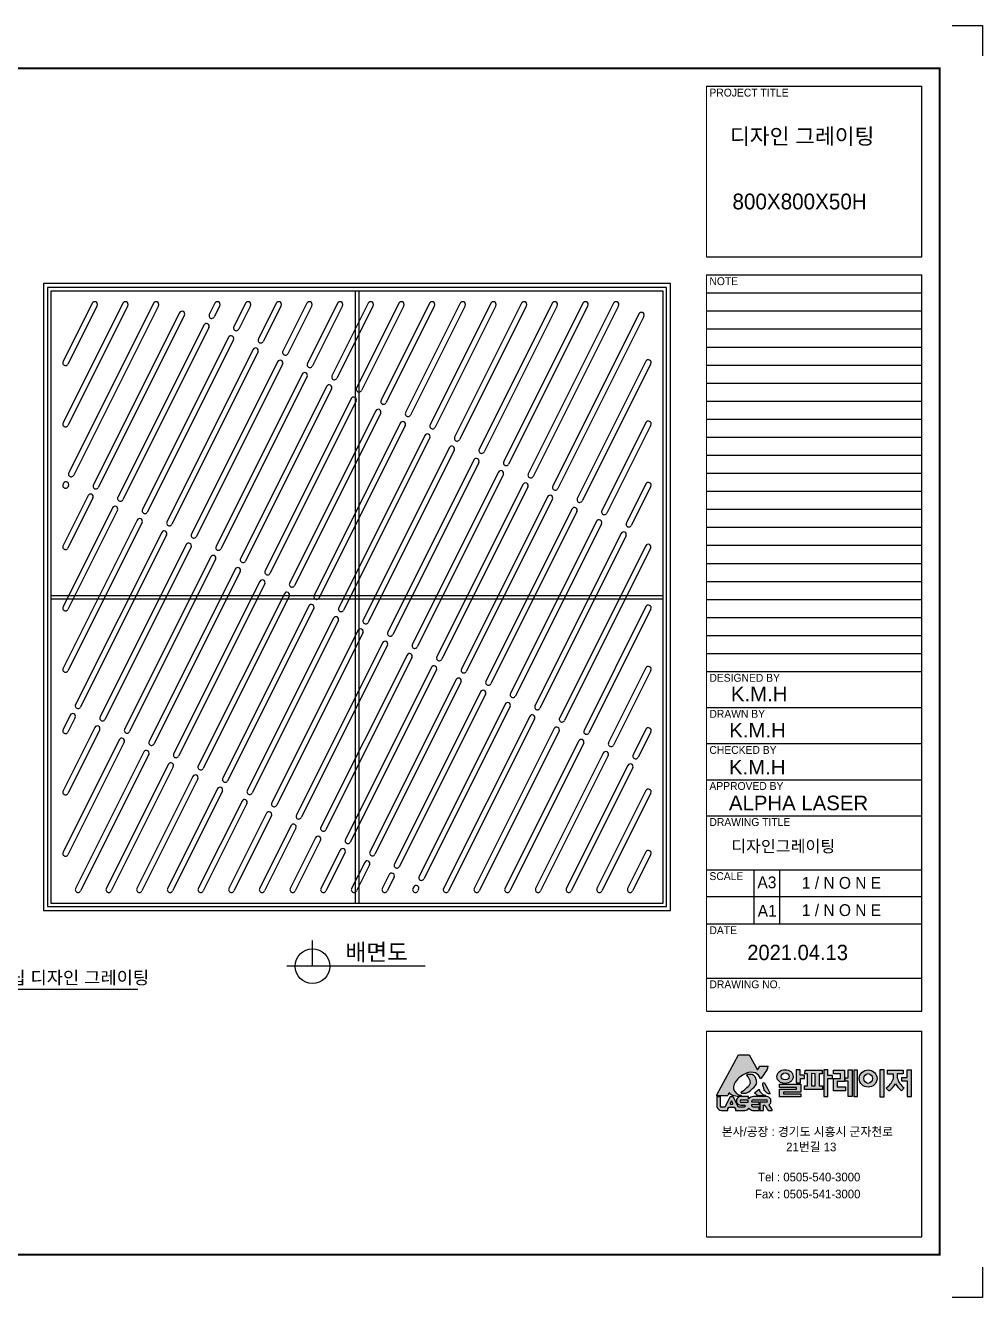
# Model space of a CAD drawing. Header units: millimetres. Extents: x 3004 to 7901, y -2029 to -406.
# Drawn here: x 4079 to 5300, y -2029 to -406 of the extents above; entities that cross this region are included whole.
import ezdxf
from ezdxf.enums import TextEntityAlignment as Align

# ---------------------------------------------------------------- set-up
doc = ezdxf.new("R2010")
doc.units = ezdxf.units.MM
for name, color, linetype in [('LAYOUT', 7, 'Continuous'), ('TEXT', 7, 'Continuous'), ('압연강', 40, 'Continuous')]:
    doc.layers.add(name, color=color, linetype=linetype)
doc.styles.add('H', font='')
doc.styles.get("Standard").update_dxf_attribs({"font": 'arial.ttf'})
doc.styles.get('H').set_extended_font_data('Dotum')

msp = doc.modelspace()

# ---------------------------------------------------------------- hatches: boundary and pattern name
h = msp.add_hatch(color=256)
h.dxf.hatch_style = 1
h.set_gradient(color1=(255, 0, 0), color2=(255, 159, 127), tint=1)
h.paths.add_polyline_path([(4961.116, -1770.699), (4961.06, -1771.802), (4974.379, -1771.802, 0.21428371), (4976.303, -1768.746, -0.65582827), (4977.219, -1768.492, 0.18566975), (4985.133, -1772.088, 0.14885116), (4991.969, -1772.107, 0.40417411), (4992.167, -1771.359, -0.31673285), (4982.329, -1763.609, -0.22153353), (4986.313, -1751.8, -0.10506606), (4998.611, -1743.231, -0.18522871), (5010.088, -1742.853, -0.19606385), (5016.583, -1750.036, 0.14159657), (5026.631, -1734.222), (5015.198, -1734.104), (5014.962, -1735.64), (5014.095, -1737.058), (5012.754, -1738.83), (5002.388, -1719.602), (4988.5, -1719.487)])
h.paths.add_polyline_path([(4999.4, -1761.3, -0.08302958), (4991.741, -1767.334, 0.23003429), (4992.527, -1768.467, 0.02120436), (4998.221, -1768.405, 0.13784813), (5004.717, -1764.505, 0.05763819), (5011.681, -1756.869, 0.06043638), (5011.606, -1752.449, 0.2375005), (5005.903, -1744.693), (4999.238, -1744.693), (4999.238, -1745.672, -0.12118266), (5004.103, -1755.568, -0.13516742)], flags=17)
h.paths.add_polyline_path([(5015.909, -1766.376), (5014.797, -1763.363), (5009.057, -1768.008, 0.04437814), (5014.122, -1772.065), (5022.829, -1771.714), (5022.829, -1771.363), (5019.764, -1770.376)], flags=17)
h.paths.add_polyline_path([(5021.396, -1764.174), (5022.294, -1765.658), (5025.141, -1768.564), (5026.846, -1769.24), (5028.787, -1769.24), (5028.766, -1768.511), (5025.672, -1762.721), (5021.44, -1754.9), (5019.585, -1755.903), (5019.585, -1758.601), (5020.901, -1762.21)])
h.paths.add_polyline_path([(4967.053, -1786.354, -0.41915539), (4965.297, -1784.747), (4965.297, -1772.902), (4961.037, -1772.902), (4961.037, -1786.558, 0.25445661), (4966.708, -1790.779), (4974.943, -1790.779), (4974.943, -1788.652), (4976.168, -1786.422), (4983.054, -1786.422), (4984.635, -1788.589), (4984.635, -1790.779), (4996.781, -1790.779, 0.1904791), (5001.742, -1787.831, 0.14773497), (5006.642, -1790.565), (5014.915, -1790.565), (5014.915, -1786.36), (5007.312, -1786.36, -0.05244857), (5005.448, -1785.038), (5005.448, -1783.069), (5014.788, -1783.069), (5014.788, -1779.876), (5005.417, -1779.876), (5005.417, -1778.456, -0.04476099), (5007.868, -1776.999), (5024.254, -1776.999, -0.64883607), (5024.602, -1780.178), (5015.694, -1780.178), (5015.694, -1790.689), (5020.467, -1790.689), (5020.467, -1783.869), (5022.1, -1783.869, 0.01692036), (5026.355, -1790.652), (5031.448, -1790.652), (5031.448, -1789.287, -0.02431798), (5027.364, -1783.981, 0.06490835), (5029.709, -1780.887), (5029.709, -1776.144, 0.2290019), (5024.43, -1772.712), (5007.903, -1772.712, 0.12700309), (5001.462, -1775.659), (5001.462, -1773.003), (4991.139, -1773.003, 0.22688985), (4985.996, -1776.655), (4985.996, -1780.557, 0.19348323), (4991.611, -1784.057), (4996.63, -1784.057, 0.03004557), (4997.596, -1785.092, 0.13671569), (4995.906, -1786.654), (4988.719, -1786.654), (4981.631, -1773.259), (4977.826, -1773.259), (4971.363, -1786.354)])
h.paths.add_polyline_path([(4977.99, -1782.757), (4977.99, -1781.399), (4979.583, -1778.24), (4981.518, -1781.565), (4981.518, -1782.757)], flags=16)
h.paths.add_polyline_path([(4992.059, -1776.994), (5000.695, -1776.97), (5000.322, -1780.501), (4992.376, -1780.501, -0.92495809)], flags=16)
edge = h.paths.add_edge_path()
edge.add_ellipse((5048.011, -1747.454), major_axis=(-10.333, -0.14), ratio=0.85059813, start_angle=0, end_angle=360)
edge = h.paths.add_edge_path(flags=16)
edge.add_ellipse((5048.151, -1747.275), major_axis=(-5.246, 0), ratio=0.84336764, start_angle=0, end_angle=360)
h.paths.add_polyline_path([(5068.185, -1757.053), (5041.046, -1757.053), (5040.876, -1761.239), (5062.441, -1761.239), (5062.441, -1763.409), (5040.951, -1763.409), (5040.951, -1773.159), (5068.107, -1773.159), (5068.107, -1769.319), (5046.17, -1769.319), (5046.17, -1767.241), (5068.185, -1767.241)])
h.paths.add_polyline_path([(5062.358, -1755.469), (5067.706, -1755.469), (5067.706, -1749.688), (5072.894, -1749.688), (5072.894, -1745.701), (5067.307, -1745.701), (5067.307, -1738.644), (5062.358, -1738.723)])
h.paths.add_polyline_path([(5076.614, -1743.961), (5076.614, -1759.414), (5072.66, -1759.414), (5072.66, -1763.962), (5095.584, -1763.962), (5095.584, -1759.454), (5091.47, -1759.454), (5091.47, -1743.954), (5095.424, -1743.954), (5095.424, -1739.406), (5073.459, -1739.406), (5073.219, -1743.961)])
h.paths.add_polyline_path([(5081.726, -1743.682), (5086.598, -1743.802), (5086.598, -1759.443), (5081.726, -1759.443)], flags=16)
h.paths.add_polyline_path([(5102.382, -1746.094), (5102.382, -1739.009), (5097.462, -1738.754), (5097.462, -1772.966), (5102.765, -1772.966), (5102.765, -1749.86), (5108.578, -1749.86), (5108.578, -1746.094)])
h.paths.add_polyline_path([(5114.493, -1753.511), (5123.882, -1753.511), (5123.882, -1739.379), (5109.618, -1739.379), (5109.658, -1743.938), (5118.847, -1743.938), (5118.847, -1749.938), (5109.857, -1749.938), (5109.857, -1765.466), (5125.24, -1765.466), (5125.24, -1760.716), (5114.493, -1760.716)])
h.paths.add_polyline_path([(5128.445, -1773.014), (5133.679, -1773.014), (5133.679, -1738.81), (5128.483, -1738.81), (5128.483, -1749.12), (5124.647, -1749.12), (5124.584, -1753.085), (5128.445, -1753.085)])
h.paths.add_polyline_path([(5135.655, -1773.053), (5140.387, -1773.053), (5140.387, -1739.064), (5135.655, -1739.064)])
edge = h.paths.add_edge_path()
edge.add_ellipse((5154.009, -1749.887), major_axis=(-11.318, 0), ratio=0.97440093, start_angle=0, end_angle=360)
edge = h.paths.add_edge_path(flags=16)
edge.add_ellipse((5154.049, -1749.887), major_axis=(0, -6.194), ratio=0.89757008, start_angle=0, end_angle=360)
h.paths.add_polyline_path([(5168.731, -1773.182), (5174.425, -1773.182), (5174.425, -1738.856), (5168.731, -1738.907)])
h.paths.add_polyline_path([(5188.997, -1756.775, 0.12138521), (5196.75, -1765.421), (5199.984, -1761.639, -0.19692761), (5191.242, -1748.847), (5191.242, -1743.975), (5198.52, -1743.975), (5198.52, -1739.355), (5178.382, -1739.355), (5178.382, -1743.875), (5185.716, -1743.875), (5185.716, -1750.771, -0.18109708), (5176.821, -1762.039), (5180.493, -1765.771, 0.10922561)])
h.paths.add_polyline_path([(5209.115, -1738.798), (5203.705, -1738.798), (5203.705, -1748.511), (5196.569, -1748.511), (5196.569, -1752.985), (5203.599, -1752.985), (5203.599, -1772.885), (5209.115, -1772.885)])

# ---------------------------------------------------------------- linework, layer by layer
for p, q in [((5261.329, -406.164), (5299.978, -406.164)), ((5299.978, -406.164), (5299.978, -444.813)), ((4947.841, -483.824), (5222.318, -483.824)), ((5222.318, -701.472), (5222.318, -483.824)), ((4947.841, -701.472), (5222.318, -701.472)), ((4947.841, -724.477), (5222.318, -724.477)), ((5222.318, -1663.837), (5222.318, -724.477)), ((4499.509, -745.112), (4499.509, -1526.112)), ((4504.009, -745.112), (4504.009, -1526.112)), ((4947.841, -747.482), (5222.318, -747.482)), ((4947.841, -770.487), (5222.318, -770.487)), ((4947.841, -793.493), (5222.318, -793.493)), ((4947.841, -816.498), (5222.318, -816.498)), ((4947.841, -839.503), (5222.318, -839.503)), ((4947.841, -862.508), (5222.318, -862.508)), ((4947.841, -885.513), (5222.318, -885.513)), ((4947.841, -908.518), (5222.318, -908.518)), ((4947.841, -931.523), (5222.318, -931.523)), ((4947.841, -954.528), (5222.318, -954.528)), ((4947.841, -977.534), (5222.318, -977.534)), ((4947.841, -1000.539), (5222.318, -1000.539)), ((4947.841, -1023.544), (5222.318, -1023.544)), ((4947.841, -1046.549), (5222.318, -1046.549)), ((4947.841, -1069.554), (5222.318, -1069.554)), ((4947.841, -1092.559), (5222.318, -1092.559)), ((4947.841, -1115.564), (5222.318, -1115.564)), ((4111.259, -1133.362), (4892.259, -1133.362)), ((4111.259, -1137.862), (4892.259, -1137.862)), ((4947.841, -1138.569), (5222.318, -1138.569)), ((4947.841, -1161.575), (5222.318, -1161.575)), ((4947.841, -1184.58), (5222.318, -1184.58)), ((4947.841, -1207.585), (5222.318, -1207.585)), ((4947.841, -1230.59), (5222.318, -1230.59)), ((4947.841, -1276.6), (5222.318, -1276.6)), ((4947.841, -1322.61), (5222.318, -1322.61)), ((4947.841, -1368.621), (5222.318, -1368.621)), ((4947.841, -1414.631), (5222.318, -1414.631)), ((4947.841, -1483.646), (5222.318, -1483.646)), ((5008.005, -1483.646), (5008.005, -1552.662)), ((5040.996, -1483.646), (5040.996, -1552.662)), ((5222.318, -1518.154), (4947.841, -1518.154)), ((4947.841, -1552.662), (5222.318, -1552.662)), ((4445.002, -1606.569), (4445.002, -1573.798)), ((4588.645, -1606.569), (4412.231, -1606.569)), ((4947.841, -1621.677), (5222.318, -1621.677)), ((4947.841, -1663.837), (5222.318, -1663.837)), ((4947.841, -1689.529), (5222.318, -1689.529)), ((5222.318, -1951.746), (5222.318, -1689.529)), ((4961.116, -1770.699), (4988.5, -1719.487)), ((4988.5, -1719.487), (5002.388, -1719.602)), ((5002.388, -1719.602), (5012.754, -1738.83)), ((5014.095, -1737.058), (5014.962, -1735.64)), ((5014.962, -1735.64), (5015.198, -1734.104)), ((5015.198, -1734.104), (5026.631, -1734.222)), ((5005.903, -1744.693), (4999.238, -1744.693)), ((4999.238, -1744.693), (4999.238, -1745.672)), ((5012.754, -1738.83), (5014.095, -1737.058)), ((5067.307, -1738.644), (5062.358, -1738.723)), ((5062.358, -1738.723), (5062.358, -1755.469)), ((5067.307, -1745.701), (5067.307, -1738.644)), ((5072.894, -1745.701), (5067.307, -1745.701)), ((5067.706, -1755.469), (5067.706, -1749.688)), ((5067.706, -1749.688), (5072.894, -1749.688)), ((5072.894, -1749.688), (5072.894, -1745.701)), ((5073.219, -1743.961), (5073.459, -1739.406)), ((5076.614, -1743.961), (5073.219, -1743.961)), ((5073.459, -1739.406), (5095.424, -1739.406)), ((5076.614, -1759.414), (5076.614, -1743.961)), ((5081.726, -1743.682), (5081.726, -1759.443)), ((5086.598, -1743.802), (5081.726, -1743.682)), ((5086.598, -1759.443), (5086.598, -1743.802)), ((5095.424, -1743.954), (5091.47, -1743.954)), ((5091.47, -1743.954), (5091.47, -1759.454)), ((5095.424, -1739.406), (5095.424, -1743.954)), ((5097.462, -1738.754), (5097.462, -1772.966)), ((5102.382, -1739.009), (5097.462, -1738.754)), ((5102.382, -1746.094), (5102.382, -1739.009)), ((5108.578, -1746.094), (5102.382, -1746.094)), ((5102.765, -1772.966), (5102.765, -1749.86)), ((5102.765, -1749.86), (5108.578, -1749.86)), ((5108.578, -1749.86), (5108.578, -1746.094)), ((5109.618, -1739.379), (5123.882, -1739.379)), ((5109.658, -1743.938), (5109.618, -1739.379)), ((5118.847, -1743.938), (5109.658, -1743.938)), ((5109.857, -1765.466), (5109.857, -1749.938)), ((5109.857, -1749.938), (5118.847, -1749.938)), ((5118.847, -1749.938), (5118.847, -1743.938)), ((5123.882, -1739.379), (5123.882, -1753.511)), ((5124.584, -1753.085), (5124.647, -1749.12)), ((5128.445, -1753.085), (5124.584, -1753.085)), ((5124.647, -1749.12), (5128.483, -1749.12)), ((5128.445, -1773.014), (5128.445, -1753.085)), ((5128.483, -1749.12), (5128.483, -1738.81)), ((5128.483, -1738.81), (5133.679, -1738.81)), ((5133.679, -1738.81), (5133.679, -1773.014)), ((5135.655, -1739.064), (5135.655, -1773.053)), ((5140.387, -1739.064), (5135.655, -1739.064)), ((5140.387, -1773.053), (5140.387, -1739.064)), ((5174.425, -1738.856), (5168.731, -1738.907)), ((5168.731, -1738.907), (5168.731, -1773.182)), ((5174.425, -1773.182), (5174.425, -1738.856)), ((5178.382, -1739.355), (5198.52, -1739.355)), ((5178.382, -1739.355), (5178.382, -1743.875)), ((5178.382, -1743.875), (5185.716, -1743.875)), ((5185.716, -1743.875), (5185.716, -1750.771)), ((5198.52, -1743.975), (5191.242, -1743.975)), ((5191.242, -1743.975), (5191.242, -1748.847)), ((5196.569, -1748.511), (5196.569, -1752.985)), ((5196.569, -1748.511), (5203.705, -1748.511)), ((5196.569, -1752.985), (5203.599, -1752.985)), ((5198.52, -1739.355), (5198.52, -1743.975)), ((5203.599, -1752.985), (5203.599, -1772.885)), ((5203.705, -1748.511), (5203.705, -1738.798)), ((5203.705, -1738.798), (5209.115, -1738.798)), ((5209.115, -1772.885), (5209.115, -1738.798)), ((5009.057, -1768.008), (5014.797, -1763.363)), ((5014.797, -1763.363), (5015.909, -1766.376)), ((5015.909, -1766.376), (5019.764, -1770.376)), ((5019.585, -1755.903), (5021.44, -1754.9)), ((5019.585, -1758.601), (5019.585, -1755.903)), ((5020.901, -1762.21), (5019.585, -1758.601)), ((5021.396, -1764.174), (5020.901, -1762.21)), ((5022.294, -1765.658), (5021.396, -1764.174)), ((5021.469, -1754.954), (5025.672, -1762.721)), ((5025.141, -1768.564), (5022.294, -1765.658)), ((5026.846, -1769.24), (5025.141, -1768.564)), ((5025.672, -1762.721), (5028.766, -1768.511)), ((5028.787, -1769.24), (5026.846, -1769.24)), ((5028.766, -1768.511), (5028.787, -1769.24)), ((5040.876, -1761.239), (5041.046, -1757.053)), ((5062.441, -1761.239), (5040.876, -1761.239)), ((5040.951, -1773.159), (5040.951, -1763.409)), ((5040.951, -1763.409), (5062.441, -1763.409)), ((5041.046, -1757.053), (5068.185, -1757.053)), ((5068.185, -1767.241), (5046.17, -1767.241)), ((5046.17, -1767.241), (5046.17, -1769.319)), ((5046.17, -1769.319), (5068.107, -1769.319)), ((5062.358, -1755.469), (5067.706, -1755.469)), ((5062.441, -1763.409), (5062.441, -1761.239)), ((5068.107, -1769.319), (5068.107, -1773.159)), ((5068.185, -1757.053), (5068.185, -1767.241)), ((5072.66, -1763.962), (5072.66, -1759.414)), ((5072.66, -1759.414), (5076.614, -1759.414)), ((5095.584, -1763.962), (5072.66, -1763.962)), ((5081.726, -1759.443), (5086.598, -1759.443)), ((5091.47, -1759.454), (5095.584, -1759.454)), ((5095.584, -1759.454), (5095.584, -1763.962)), ((5125.24, -1765.466), (5109.857, -1765.466)), ((5123.882, -1753.511), (5114.493, -1753.511)), ((5114.493, -1753.511), (5114.493, -1760.716)), ((5114.493, -1760.716), (5125.24, -1760.716)), ((5125.24, -1760.716), (5125.24, -1765.466)), ((5176.821, -1762.039), (5180.493, -1765.771)), ((5199.984, -1761.639), (5196.75, -1765.421)), ((4961.037, -1772.902), (4965.297, -1772.902)), ((4961.037, -1772.902), (4961.037, -1786.558)), ((4961.06, -1771.802), (4961.116, -1770.699)), ((4974.379, -1771.802), (4961.06, -1771.802)), ((4965.297, -1772.902), (4965.297, -1784.747)), ((4977.826, -1773.259), (4971.363, -1786.354)), ((4981.631, -1773.259), (4977.826, -1773.259)), ((4979.583, -1778.24), (4977.99, -1781.399)), ((4977.99, -1781.399), (4977.99, -1782.757)), ((4977.99, -1782.757), (4981.518, -1782.757)), ((4981.518, -1781.565), (4979.583, -1778.24)), ((4981.518, -1782.757), (4981.518, -1781.565)), ((4988.719, -1786.654), (4981.631, -1773.259)), ((4985.996, -1776.655), (4985.996, -1780.557)), ((5001.462, -1773.003), (4991.139, -1773.003)), ((4991.611, -1784.057), (4996.63, -1784.057)), ((4992.059, -1776.994), (5000.695, -1776.97)), ((5000.322, -1780.501), (4992.333, -1780.501)), ((5000.695, -1776.97), (5000.322, -1780.501)), ((5001.462, -1775.659), (5001.462, -1773.003)), ((5005.417, -1779.876), (5005.417, -1778.456)), ((5014.788, -1779.876), (5005.417, -1779.876)), ((5005.448, -1785.038), (5005.448, -1783.069)), ((5005.448, -1783.069), (5014.788, -1783.069)), ((5007.868, -1776.999), (5024.254, -1776.999)), ((5024.43, -1772.712), (5007.903, -1772.712)), ((5022.829, -1771.714), (5014.122, -1772.065)), ((5014.788, -1783.069), (5014.788, -1779.876)), ((5024.602, -1780.178), (5015.694, -1780.178)), ((5015.694, -1780.178), (5015.694, -1790.689)), ((5019.764, -1770.376), (5022.829, -1771.363)), ((5020.467, -1790.689), (5020.467, -1783.869)), ((5020.467, -1783.869), (5022.1, -1783.869)), ((5022.829, -1771.363), (5022.829, -1771.714)), ((5029.709, -1780.887), (5029.709, -1776.144)), ((5068.107, -1773.159), (5040.951, -1773.159)), ((5097.462, -1772.966), (5102.765, -1772.966)), ((5133.679, -1773.014), (5128.445, -1773.014)), ((5135.655, -1773.053), (5140.387, -1773.053)), ((5168.731, -1773.182), (5174.425, -1773.182)), ((5203.599, -1772.885), (5209.115, -1772.885)), ((4966.708, -1790.779), (4974.943, -1790.779)), ((4971.363, -1786.354), (4966.877, -1786.354)), ((4974.943, -1788.652), (4976.168, -1786.422)), ((4974.943, -1790.779), (4974.943, -1788.652)), ((4976.168, -1786.422), (4983.054, -1786.422)), ((4983.054, -1786.422), (4984.635, -1788.589)), ((4984.635, -1788.589), (4984.635, -1790.779)), ((4984.635, -1790.779), (4996.781, -1790.779)), ((4995.906, -1786.654), (4988.719, -1786.654)), ((5006.642, -1790.565), (5014.915, -1790.565)), ((5014.915, -1786.36), (5007.312, -1786.36)), ((5014.915, -1790.565), (5014.915, -1786.36)), ((5015.694, -1790.689), (5020.467, -1790.689)), ((5026.355, -1790.652), (5031.448, -1790.652)), ((5031.448, -1790.652), (5031.448, -1789.287)), ((4947.841, -1951.746), (5222.318, -1951.746)), ((5299.978, -1990.757), (5299.978, -2029.406)), ((5299.978, -2029.406), (5261.329, -2029.406))]:
    msp.add_line(p, q)
at = {"color": 0, "lineweight": 20}
for p, q in [((4947.841, -701.472), (4947.841, -483.824)), ((4947.841, -1663.837), (4947.841, -724.477)), ((4947.841, -1951.746), (4947.841, -1689.529))]:
    msp.add_line(p, q, dxfattribs=at)
at = {"color": 4}
msp.add_line((4007.528, -1635.862), (4222.231, -1635.862), dxfattribs=at)
for points in [[(4901.759, -1535.612), (4901.759, -735.612), (4101.759, -735.612), (4101.759, -1535.612)], [(4896.759, -1530.612), (4896.759, -740.612), (4106.759, -740.612), (4106.759, -1530.612)], [(4892.259, -1526.112), (4892.259, -745.112), (4111.259, -745.112), (4111.259, -1526.112)]]:
    msp.add_lwpolyline(points, close=True)
msp.add_circle((4445.002, -1606.569), 22.209)
for centre, radius, start, end in [((4994.246, -1724.745), 33.743, 311.450856, 343.688092), ((4996.993, -1761.98), 14.755, 136.374935, 186.339734), ((5012.627, -1776.455), 36.059, 112.874191, 136.864774), ((4986.313, -1751.8), 5.389267698774348e-13, 159.499335, 330.642246), ((5004.842, -1758.001), 16.031, 70.897875, 112.875146), ((4981.556, -1760.509), 23.082, 12.360482, 39.998737), ((5001.051, -1754.235), 10.705, 9.603428, 63.04441), ((5004.529, -1754.408), 12.823, 19.937496, 64.30917), ((4993.428, -1754.969), 18.352, 354.060111, 7.894282), ((5166.224, -1744.529), 20.467, 301.183897, 342.243286), ((5211.223, -1744.576), 20.432, 192.066379, 236.628652), ((4971.939, -1768.133), 4.406, 303.622917, 352.00729), ((4976.816, -1768.818), 0.518, 38.969526, 171.952327), ((4985.851, -1760.002), 12.108, 224.525084, 266.598355), ((4977.219, -1768.492), 4.121204710827442e-13, 41.27589, 185.355825), ((4992.751, -1760.498), 10.877, 196.62086, 266.919681), ((4977.526, -1741.417), 29.56, 298.744002, 317.729432), ((4993.3, -1767.092), 1.578, 188.84762, 240.666143), ((4994.648, -1701.337), 67.164, 268.191046, 273.049999), ((4994.53, -1754.898), 14.003, 285.284059, 316.678667), ((4991.342, -1749.894), 13.965, 305.237908, 336.029381), ((4975.187, -1730.582), 44.976, 311.040269, 324.23537), ((5034.402, -1741.56), 36.631, 226.21908, 236.38313), ((5164.4, -1742.041), 28.672, 304.144287, 329.078111), ((5210.418, -1745.365), 24.271, 208.042123, 235.726125), ((4966.965, -1784.687), 1.669, 182.061918, 266.973053), ((4988.581, -1760.869), 11.737, 252.915246, 285.363177), ((4992.384, -1780.204), 7.308, 99.810014, 150.943632), ((4993.157, -1775.323), 8.87, 216.162997, 259.964855), ((4992.354, -1778.735), 1.766, 99.63864, 269.291235), ((4991.681, -1771.631), 0.556, 270.941248, 29.231829), ((4999.554, -1788.906), 4.287, 117.182533, 148.322406), ((5005.718, -1776.546), 11.79, 219.576346, 226.460213), ((5010.391, -1786.659), 14.167, 100.116137, 129.068103), ((5014.765, -1791.39), 15.959, 115.603417, 125.855038), ((5012.662, -1776.837), 10.923, 228.666746, 240.676069), ((5124.417, -1724.401), 118.344, 210.165655, 214.043147), ((5023.719, -1778.666), 1.751, 300.282236, 72.190083), ((5023.519, -1779.888), 7.234, 31.170272, 82.764029), ((5016.67, -1773.442), 15.015, 315.418233, 330.273293), ((5083.916, -1744.679), 68.868, 214.798961, 220.371132), ((4967.752, -1783.459), 7.395, 204.778695, 261.883955), ((4995.532, -1783.03), 7.85, 279.151715, 322.289549), ((5008.717, -1781.088), 9.702, 224.033536, 257.648747)]:
    msp.add_arc(centre, radius, start, end)
for centre, major_axis, ratio in [((5048.011, -1747.454), (-10.333, -0.14), 0.85059813), ((5048.151, -1747.275), (-5.246, 0), 0.84336764), ((5154.009, -1749.887), (-11.318, 0), 0.97440093), ((5154.049, -1749.887), (0, -6.194), 0.89757008)]:
    msp.add_ellipse(centre, major_axis=major_axis, ratio=ratio)
at = {"layer": 'LAYOUT'}
for p, q in [((5245.324, -460.819), (4568.973, -460.819)), ((5245.324, -612.653), (5245.324, -460.819)), ((5245.324, -1974.751), (5245.324, -1728.805)), ((4616.796, -1974.751), (5245.324, -1974.751))]:
    msp.add_line(p, q, dxfattribs=at)
at = {"layer": 'LAYOUT', "const_width": 2.733}
msp.add_lwpolyline([(3059.14, -1974.751), (5245.324, -1974.751), (5245.324, -460.819), (3059.14, -460.819)], close=True, dxfattribs=at)
at = {"layer": '압연강'}
for p, q in [((4203.153, -760.612), (4126.759, -913.4)), ((4164.022, -760.612), (4126.759, -835.138)), ((4242.284, -760.612), (4134.117, -976.947)), ((4320.547, -760.612), (4313.373, -774.96)), ((4359.678, -760.612), (4344.678, -790.613)), ((4398.809, -760.612), (4375.983, -806.265)), ((4437.94, -760.612), (4407.288, -821.917)), ((4477.071, -760.612), (4438.593, -837.57)), ((4516.203, -760.612), (4469.898, -853.222)), ((4555.334, -760.612), (4501.202, -868.875)), ((4594.465, -760.612), (4532.507, -884.527)), ((4633.596, -760.612), (4563.812, -900.18)), ((4672.727, -760.612), (4595.117, -915.832)), ((4711.859, -760.612), (4626.422, -931.485)), ((4750.99, -760.612), (4657.727, -947.137)), ((4790.121, -760.612), (4689.032, -962.79)), ((4829.252, -760.612), (4720.337, -978.442)), ((4209.414, -763.743), (4133.02, -916.531)), ((4170.283, -763.743), (4133.02, -838.268)), ((4248.545, -763.743), (4140.378, -980.077)), ((4275.36, -772.724), (4165.422, -992.599)), ((4281.621, -775.854), (4171.683, -995.73)), ((4326.808, -763.743), (4319.634, -778.091)), ((4365.939, -763.743), (4350.939, -793.743)), ((4405.07, -763.743), (4382.244, -809.396)), ((4444.201, -763.743), (4413.549, -825.048)), ((4483.332, -763.743), (4444.854, -840.7)), ((4522.464, -763.743), (4476.159, -856.353)), ((4561.595, -763.743), (4507.463, -872.005)), ((4600.726, -763.743), (4538.768, -887.658)), ((4639.857, -763.743), (4570.073, -903.31)), ((4678.988, -763.743), (4601.378, -918.963)), ((4718.12, -763.743), (4632.683, -934.615)), ((4757.251, -763.743), (4663.988, -950.268)), ((4796.382, -763.743), (4695.293, -965.92)), ((4835.513, -763.743), (4726.598, -981.573)), ((4861.58, -774.219), (4751.642, -994.095)), ((4867.841, -777.35), (4757.903, -997.225)), ((4306.665, -788.376), (4196.727, -1008.252)), ((4312.926, -791.507), (4202.988, -1011.382)), ((4337.97, -804.029), (4228.032, -1023.904)), ((4344.23, -807.159), (4234.293, -1027.035)), ((4369.274, -819.681), (4259.337, -1039.557)), ((4375.535, -822.812), (4265.598, -1042.687)), ((4400.579, -835.334), (4290.642, -1055.209)), ((4406.84, -838.464), (4296.903, -1058.34)), ((4870.498, -834.645), (4782.947, -1009.747)), ((4876.759, -837.776), (4789.208, -1012.878)), ((4431.884, -850.986), (4321.947, -1070.862)), ((4438.145, -854.117), (4328.208, -1073.992)), ((4463.189, -866.639), (4353.252, -1086.514)), ((4469.45, -869.769), (4359.513, -1089.645)), ((4494.494, -882.291), (4384.557, -1102.167)), ((4500.755, -885.422), (4390.818, -1105.297)), ((4525.799, -897.944), (4415.862, -1117.819)), ((4532.06, -901.074), (4422.123, -1120.95)), ((4557.104, -913.596), (4447.166, -1133.472)), ((4563.365, -916.727), (4453.427, -1136.602)), ((4870.498, -912.907), (4814.252, -1025.4)), ((4876.759, -916.038), (4820.513, -1028.53)), ((4588.409, -929.249), (4478.471, -1149.124)), ((4594.67, -932.379), (4484.732, -1152.255)), ((4619.714, -944.901), (4509.776, -1164.777)), ((4625.975, -948.032), (4516.037, -1167.907)), ((4651.019, -960.554), (4541.081, -1180.429)), ((4657.28, -963.684), (4547.342, -1183.56)), ((4682.324, -976.206), (4572.386, -1196.082)), ((4688.585, -979.337), (4578.647, -1199.212)), ((4127.409, -990.363), (4126.759, -991.663)), ((4158.714, -1006.016), (4126.759, -1069.925)), ((4133.67, -993.494), (4133.02, -994.793)), ((4713.629, -991.859), (4603.691, -1211.734)), ((4719.89, -994.989), (4609.952, -1214.865)), ((4870.498, -991.17), (4845.557, -1041.052)), ((4876.759, -994.3), (4851.818, -1044.183)), ((4190.019, -1021.668), (4126.759, -1148.187)), ((4164.975, -1009.146), (4133.02, -1073.056)), ((4744.934, -1007.511), (4634.996, -1227.387)), ((4751.195, -1010.642), (4641.257, -1230.517)), ((4221.324, -1037.321), (4126.759, -1226.45)), ((4196.28, -1024.799), (4133.02, -1151.318)), ((4776.239, -1023.164), (4666.301, -1243.039)), ((4782.5, -1026.294), (4672.562, -1246.169)), ((4807.544, -1038.816), (4697.606, -1258.691)), ((4227.585, -1040.451), (4133.02, -1229.58)), ((4252.629, -1052.973), (4142.691, -1272.849)), ((4813.805, -1041.947), (4703.867, -1261.822)), ((4838.849, -1054.469), (4728.911, -1274.344)), ((4258.89, -1056.104), (4148.952, -1275.979)), ((4283.934, -1068.626), (4173.996, -1288.501)), ((4845.11, -1057.599), (4735.172, -1277.474)), ((4870.154, -1070.121), (4760.216, -1289.996)), ((4290.195, -1071.756), (4180.257, -1291.632)), ((4315.238, -1084.278), (4205.301, -1304.154)), ((4321.499, -1087.409), (4211.562, -1307.284)), ((4876.415, -1073.252), (4766.477, -1293.127)), ((4346.543, -1099.931), (4236.606, -1319.806)), ((4352.804, -1103.061), (4242.867, -1322.937)), ((4377.848, -1115.583), (4267.911, -1335.459)), ((4384.109, -1118.714), (4274.172, -1338.589)), ((4409.153, -1131.236), (4299.216, -1351.111)), ((4415.414, -1134.366), (4305.477, -1354.241)), ((4440.458, -1146.888), (4330.521, -1366.763)), ((4446.719, -1150.019), (4336.782, -1369.894)), ((4870.498, -1147.695), (4791.521, -1305.649)), ((4876.759, -1150.825), (4797.782, -1308.779)), ((4471.763, -1162.541), (4361.826, -1382.416)), ((4478.024, -1165.671), (4368.087, -1385.546)), ((4503.068, -1178.193), (4393.13, -1398.068)), ((4509.329, -1181.324), (4399.391, -1401.199)), ((4534.373, -1193.845), (4424.435, -1413.721)), ((4540.634, -1196.976), (4430.696, -1416.851)), ((4565.678, -1209.498), (4455.74, -1429.373)), ((4571.939, -1212.628), (4462.001, -1432.504)), ((4596.983, -1225.15), (4487.045, -1445.026)), ((4603.244, -1228.281), (4493.306, -1448.156)), ((4870.498, -1225.957), (4822.826, -1321.301)), ((4876.759, -1229.087), (4829.087, -1324.432)), ((4628.288, -1240.803), (4518.35, -1460.678)), ((4634.549, -1243.933), (4524.611, -1463.809)), ((4659.593, -1256.455), (4549.655, -1476.331)), ((4665.854, -1259.586), (4555.916, -1479.461)), ((4690.898, -1272.108), (4580.96, -1491.983)), ((4697.159, -1275.238), (4587.221, -1495.114)), ((4135.983, -1286.265), (4126.759, -1304.712)), ((4142.244, -1289.396), (4133.02, -1307.843)), ((4722.203, -1287.76), (4612.265, -1507.636)), ((4728.464, -1290.891), (4618.526, -1510.766)), ((4167.288, -1301.917), (4126.759, -1382.975)), ((4173.549, -1305.048), (4133.02, -1386.105)), ((4753.508, -1303.413), (4651.473, -1507.482)), ((4759.769, -1306.543), (4657.734, -1510.612)), ((4870.498, -1304.219), (4854.131, -1336.954)), ((4876.759, -1307.35), (4860.392, -1340.084)), ((4198.593, -1317.57), (4126.759, -1461.237)), ((4204.854, -1320.7), (4133.02, -1464.367)), ((4784.813, -1319.065), (4690.605, -1507.482)), ((4791.074, -1322.196), (4696.866, -1510.612)), ((4229.898, -1333.222), (4142.768, -1507.482)), ((4236.159, -1336.353), (4149.029, -1510.612)), ((4816.118, -1334.718), (4729.736, -1507.482)), ((4822.379, -1337.848), (4735.997, -1510.612)), ((4261.202, -1348.875), (4181.899, -1507.482)), ((4267.463, -1352.005), (4188.16, -1510.612)), ((4847.423, -1350.37), (4768.867, -1507.482)), ((4853.684, -1353.501), (4775.128, -1510.612)), ((4292.507, -1364.527), (4221.03, -1507.482)), ((4298.768, -1367.658), (4227.291, -1510.612)), ((4323.812, -1380.18), (4260.161, -1507.482)), ((4330.073, -1383.31), (4266.422, -1510.612)), ((4355.117, -1395.832), (4299.293, -1507.482)), ((4870.498, -1382.482), (4807.998, -1507.482)), ((4876.759, -1385.612), (4814.259, -1510.612)), ((4361.378, -1398.963), (4305.554, -1510.612)), ((4386.422, -1411.485), (4338.424, -1507.482)), ((4392.683, -1414.615), (4344.685, -1510.612)), ((4417.727, -1427.137), (4377.555, -1507.482)), ((4423.988, -1430.268), (4383.816, -1510.612)), ((4449.032, -1442.79), (4416.686, -1507.482)), ((4455.293, -1445.92), (4422.947, -1510.612)), ((4480.337, -1458.442), (4455.817, -1507.482)), ((4870.498, -1460.744), (4847.129, -1507.482)), ((4486.598, -1461.573), (4462.078, -1510.612)), ((4511.642, -1474.095), (4494.949, -1507.482)), ((4876.759, -1463.875), (4853.39, -1510.612)), ((4517.903, -1477.225), (4501.21, -1510.612)), ((4542.947, -1489.747), (4534.08, -1507.482)), ((4549.208, -1492.878), (4540.341, -1510.612)), ((4574.252, -1505.4), (4573.211, -1507.482)), ((4580.513, -1508.53), (4579.472, -1510.612))]:
    msp.add_line(p, q, dxfattribs=at)
for centre, start, end in [((4167.152, -762.177), 333.434949, 153.434949), ((4206.284, -762.177), 333.434949, 153.434949), ((4245.415, -762.177), 333.434949, 153.434949), ((4323.677, -762.177), 333.434949, 153.434949), ((4362.808, -762.177), 333.434949, 153.434949), ((4401.94, -762.177), 333.434949, 153.434949), ((4441.071, -762.177), 333.434949, 153.434949), ((4480.202, -762.177), 333.434949, 153.434949), ((4519.333, -762.177), 333.434949, 153.434949), ((4558.464, -762.177), 333.434949, 153.434949), ((4597.596, -762.177), 333.434949, 153.434949), ((4636.727, -762.177), 333.434949, 153.434949), ((4675.858, -762.177), 333.434949, 153.434949), ((4714.989, -762.177), 333.434949, 153.434949), ((4754.12, -762.177), 333.434949, 153.434949), ((4793.251, -762.177), 333.434949, 153.434949), ((4832.383, -762.177), 333.434949, 153.434949), ((4278.49, -774.289), 333.434949, 153.434949), ((4316.503, -776.525), 153.434949, 333.434949), ((4864.71, -775.785), 333.434949, 153.434949), ((4309.795, -789.942), 333.434949, 153.434949), ((4347.808, -792.178), 153.434949, 333.434949), ((4341.1, -805.594), 333.434949, 153.434949), ((4379.113, -807.83), 153.434949, 333.434949), ((4372.405, -821.247), 333.434949, 153.434949), ((4410.418, -823.483), 153.434949, 333.434949), ((4129.89, -836.703), 153.434949, 333.434949), ((4403.71, -836.899), 333.434949, 153.434949), ((4441.723, -839.135), 153.434949, 333.434949), ((4873.629, -836.21), 333.434949, 153.434949), ((4435.015, -852.552), 333.434949, 153.434949), ((4473.028, -854.788), 153.434949, 333.434949), ((4466.32, -868.204), 333.434949, 153.434949), ((4504.333, -870.44), 153.434949, 333.434949), ((4497.625, -883.857), 333.434949, 153.434949), ((4535.638, -886.093), 153.434949, 333.434949), ((4528.93, -899.509), 333.434949, 153.434949), ((4566.943, -901.745), 153.434949, 333.434949), ((4129.89, -914.965), 153.434949, 333.434949), ((4560.235, -915.162), 333.434949, 153.434949), ((4598.248, -917.398), 153.434949, 333.434949), ((4873.629, -914.473), 333.434949, 153.434949), ((4591.54, -930.814), 333.434949, 153.434949), ((4629.553, -933.05), 153.434949, 333.434949), ((4622.845, -946.466), 333.434949, 153.434949), ((4660.858, -948.703), 153.434949, 333.434949), ((4654.15, -962.119), 333.434949, 153.434949), ((4692.163, -964.355), 153.434949, 333.434949), ((4130.539, -991.929), 333.434949, 153.434949), ((4137.247, -978.512), 153.434949, 333.434949), ((4685.454, -977.771), 333.434949, 153.434949), ((4716.759, -993.424), 333.434949, 153.434949), ((4723.468, -980.007), 153.434949, 333.434949), ((4873.629, -992.735), 333.434949, 153.434949), ((4129.89, -993.228), 153.434949, 333.434949), ((4161.844, -1007.581), 333.434949, 153.434949), ((4168.552, -994.165), 153.434949, 333.434949), ((4748.064, -1009.076), 333.434949, 153.434949), ((4754.773, -995.66), 153.434949, 333.434949), ((4193.149, -1023.234), 333.434949, 153.434949), ((4199.857, -1009.817), 153.434949, 333.434949), ((4779.369, -1024.729), 333.434949, 153.434949), ((4786.078, -1011.312), 153.434949, 333.434949), ((4224.454, -1038.886), 333.434949, 153.434949), ((4231.162, -1025.47), 153.434949, 333.434949), ((4810.674, -1040.381), 333.434949, 153.434949), ((4817.382, -1026.965), 153.434949, 333.434949), ((4255.759, -1054.538), 333.434949, 153.434949), ((4262.467, -1041.122), 153.434949, 333.434949), ((4841.979, -1056.034), 333.434949, 153.434949), ((4848.687, -1042.617), 153.434949, 333.434949), ((4129.89, -1071.49), 153.434949, 333.434949), ((4287.064, -1070.191), 333.434949, 153.434949), ((4293.772, -1056.775), 153.434949, 333.434949), ((4325.077, -1072.427), 153.434949, 333.434949), ((4873.284, -1071.686), 333.434949, 153.434949), ((4318.369, -1085.843), 333.434949, 153.434949), ((4356.382, -1088.079), 153.434949, 333.434949), ((4349.674, -1101.496), 333.434949, 153.434949), ((4387.687, -1103.732), 153.434949, 333.434949), ((4380.979, -1117.148), 333.434949, 153.434949), ((4418.992, -1119.384), 153.434949, 333.434949), ((4412.284, -1132.801), 333.434949, 153.434949), ((4450.297, -1135.037), 153.434949, 333.434949), ((4129.89, -1149.753), 153.434949, 333.434949), ((4443.589, -1148.453), 333.434949, 153.434949), ((4481.602, -1150.689), 153.434949, 333.434949), ((4873.629, -1149.26), 333.434949, 153.434949), ((4474.894, -1164.106), 333.434949, 153.434949), ((4512.907, -1166.342), 153.434949, 333.434949), ((4506.199, -1179.758), 333.434949, 153.434949), ((4544.212, -1181.994), 153.434949, 333.434949), ((4537.504, -1195.411), 333.434949, 153.434949), ((4575.517, -1197.647), 153.434949, 333.434949), ((4568.809, -1211.063), 333.434949, 153.434949), ((4606.822, -1213.299), 153.434949, 333.434949), ((4129.89, -1228.015), 153.434949, 333.434949), ((4600.114, -1226.716), 333.434949, 153.434949), ((4638.127, -1228.952), 153.434949, 333.434949), ((4873.629, -1227.522), 333.434949, 153.434949), ((4631.418, -1242.368), 333.434949, 153.434949), ((4669.432, -1244.604), 153.434949, 333.434949), ((4662.723, -1258.021), 333.434949, 153.434949), ((4700.737, -1260.257), 153.434949, 333.434949), ((4145.821, -1274.414), 153.434949, 333.434949), ((4694.028, -1273.673), 333.434949, 153.434949), ((4732.042, -1275.909), 153.434949, 333.434949), ((4139.113, -1287.83), 333.434949, 153.434949), ((4177.126, -1290.066), 153.434949, 333.434949), ((4725.333, -1289.326), 333.434949, 153.434949), ((4763.346, -1291.562), 153.434949, 333.434949), ((4129.89, -1306.277), 153.434949, 333.434949), ((4170.418, -1303.483), 333.434949, 153.434949), ((4208.431, -1305.719), 153.434949, 333.434949), ((4756.638, -1304.978), 333.434949, 153.434949), ((4794.651, -1307.214), 153.434949, 333.434949), ((4873.629, -1305.785), 333.434949, 153.434949), ((4201.723, -1319.135), 333.434949, 153.434949), ((4239.736, -1321.371), 153.434949, 333.434949), ((4787.943, -1320.631), 333.434949, 153.434949), ((4825.956, -1322.867), 153.434949, 333.434949), ((4233.028, -1334.788), 333.434949, 153.434949), ((4264.333, -1350.44), 333.434949, 153.434949), ((4271.041, -1337.024), 153.434949, 333.434949), ((4819.248, -1336.283), 333.434949, 153.434949), ((4857.261, -1338.519), 153.434949, 333.434949), ((4295.638, -1366.093), 333.434949, 153.434949), ((4302.346, -1352.676), 153.434949, 333.434949), ((4850.553, -1351.936), 333.434949, 153.434949), ((4326.943, -1381.745), 333.434949, 153.434949), ((4333.651, -1368.329), 153.434949, 333.434949), ((4129.89, -1384.54), 153.434949, 333.434949), ((4358.248, -1397.398), 333.434949, 153.434949), ((4364.956, -1383.981), 153.434949, 333.434949), ((4873.629, -1384.047), 333.434949, 153.434949), ((4389.553, -1413.05), 333.434949, 153.434949), ((4396.261, -1399.634), 153.434949, 333.434949), ((4420.858, -1428.703), 333.434949, 153.434949), ((4427.566, -1415.286), 153.434949, 333.434949), ((4452.163, -1444.355), 333.434949, 153.434949), ((4458.871, -1430.939), 153.434949, 333.434949), ((4483.468, -1460.007), 333.434949, 153.434949), ((4490.176, -1446.591), 153.434949, 333.434949), ((4521.481, -1462.244), 153.434949, 333.434949), ((4873.629, -1462.309), 333.434949, 153.434949), ((4129.89, -1462.802), 153.434949, 333.434949), ((4514.773, -1475.66), 333.434949, 153.434949), ((4552.786, -1477.896), 153.434949, 333.434949), ((4546.078, -1491.312), 333.434949, 153.434949), ((4584.091, -1493.549), 153.434949, 333.434949), ((4145.898, -1509.047), 153.434949, 333.434949), ((4185.03, -1509.047), 153.434949, 333.434949), ((4224.161, -1509.047), 153.434949, 333.434949), ((4263.292, -1509.047), 153.434949, 333.434949), ((4302.423, -1509.047), 153.434949, 333.434949), ((4341.554, -1509.047), 153.434949, 333.434949), ((4380.686, -1509.047), 153.434949, 333.434949), ((4419.817, -1509.047), 153.434949, 333.434949), ((4458.948, -1509.047), 153.434949, 333.434949), ((4498.079, -1509.047), 153.434949, 333.434949), ((4537.21, -1509.047), 153.434949, 333.434949), ((4576.341, -1509.047), 153.434949, 333.434949), ((4577.382, -1506.965), 333.434949, 153.434949), ((4615.396, -1509.201), 153.434949, 333.434949), ((4654.604, -1509.047), 153.434949, 333.434949), ((4693.735, -1509.047), 153.434949, 333.434949), ((4732.866, -1509.047), 153.434949, 333.434949), ((4771.997, -1509.047), 153.434949, 333.434949), ((4811.129, -1509.047), 153.434949, 333.434949), ((4850.26, -1509.047), 153.434949, 333.434949)]:
    msp.add_arc(centre, 3.5, start, end, dxfattribs=at)

# ---------------------------------------------------------------- texts
at = {"style": 'H'}
for s, height, p in [('PROJECT TITLE', 10.06474, (4951.506, -496.857)), ('디자인 그레이팅', 20.1295, (4977.802, -557.643)), ('800X800X50H', 20.12948, (4980.897, -640.869)), ('NOTE', 10.0647, (4951.506, -737.511)), ('DESIGNED BY', 10.06474, (4951.506, -1243.623)), ('DRAWN BY', 10.0647, (4951.506, -1289.634)), ('CHECKED BY', 10.0647, (4951.506, -1335.644)), ('APPROVED BY', 10.06474, (4951.506, -1381.654)), ('DRAWING TITLE', 10.06474, (4951.506, -1427.664)), ('디자인그레이팅', 15.0971, (4979.312, -1461.084)), ('SCALE', 10.0647, (4951.506, -1496.68)), ('A3', 15.0971, (5012.733, -1507.151)), ('1 / N O N E', 15.09711, (5069.505, -1507.796)), ('A1', 15.0971, (5013.1, -1543.411)), ('1 / N O N E', 15.09711, (5069.505, -1542.613)), ('DATE', 10.0647, (4951.506, -1565.695)), ('2021.04.13', 19.6262, (4999.765, -1598.859)), ('DRAWING NO.', 10.06474, (4951.506, -1634.71)), ('본사/공장 : 경기도 시흥시 군자천로', 11.07122, (4967.178, -1823.348)), ('21번길 13', 11.0712, (5049.404, -1842.81)), ('Tel : 0505-540-3000', 11.07122, (5013.588, -1881.16)), ('Fax : 0505-541-3000', 11.07122, (5009.652, -1902.844))]:
    msp.add_text(s, height=height, dxfattribs=at).set_placement(p)
for s, p in [('K.M.H', (4978.88, -1268.493)), ('K.M.H', (4976.779, -1314.677)), ('K.M.H', (4976.429, -1361.911)), ('ALPHA LASER', (4976.429, -1407.572))]:
    msp.add_text(s, height=18.59).set_placement(p)
at = {"color": 4}
msp.add_text('논슬립 디자인 그레이팅', height=16.5, dxfattribs=at).set_placement((4016.729, -1629.422))
at = {"layer": 'TEXT'}
msp.add_text('배면도', height=21.125, dxfattribs=at).set_placement((4526.919, -1599.281), align=Align.CENTER)

doc.saveas('drawing.dxf')
